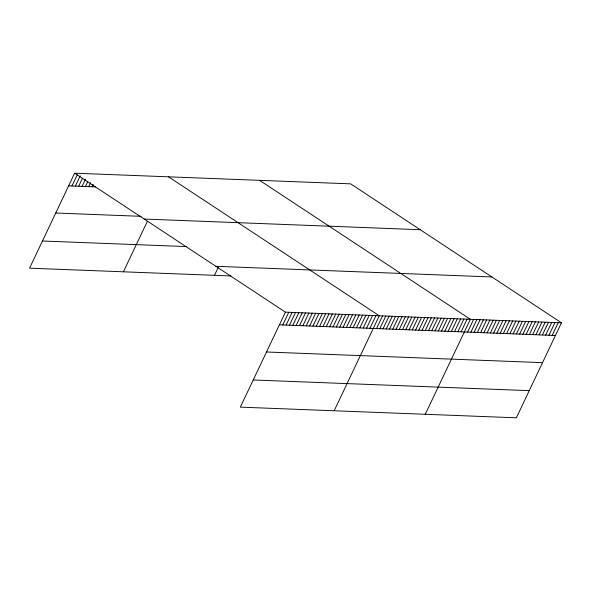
<?xml version="1.0" encoding="UTF-8"?>
<svg xmlns="http://www.w3.org/2000/svg" width="591" height="591" viewBox="0 0 591 591"><rect width="100%" height="100%" fill="white"/><g stroke="black" fill="none" stroke-linecap="round" stroke-linejoin="round"><path stroke-width="0.89" d="M561.45 322.819L285.423 312.151L240.323 407.14L516.349 417.807L561.45 322.819L350.677 183.86L74.651 173.193L29.55 268.181L230.756 275.953M71.991 185.988L77.251 174.906M75.345 186.113L80.228 175.822M78.692 186.246L82.452 178.327M82.046 186.372L85.429 179.25M85.4 186.505L87.653 181.755M88.753 186.638L90.63 182.678M92.1 186.763L93.23 184.392M123.401 271.808L147.373 221.315M214.489 275.325L218.175 267.568M282.764 324.947L288.777 312.284M286.11 325.08L292.124 312.41M289.464 325.205L295.478 312.543M292.818 325.338L298.832 312.669M296.165 325.464L302.178 312.802M299.519 325.597L305.532 312.927M302.873 325.722L308.886 313.06M306.227 325.855L312.24 313.193M309.573 325.988L315.587 313.319M312.927 326.114L318.941 313.452M316.281 326.247L322.294 313.577M319.628 326.372L325.641 313.71M322.981 326.505L328.995 313.836M326.335 326.631L332.349 313.969M329.682 326.764L335.703 314.094M333.036 326.889L339.049 314.227M336.39 327.022L342.403 314.353M339.744 327.148L345.757 314.486M343.09 327.281L349.104 314.611M346.444 327.407L352.458 314.744M349.798 327.54L355.812 314.87M353.145 327.665L359.158 315.003M356.499 327.798L362.512 315.136M359.853 327.931L365.866 315.262M363.206 328.057L369.22 315.395M366.553 328.19L372.566 315.52M369.907 328.315L375.92 315.653M334.166 410.767L379.274 315.779L168.501 176.82M376.511 328.574L382.525 315.904M379.762 328.699L385.775 316.03M383.02 328.825L389.033 316.155M386.27 328.951L392.284 316.281M389.521 329.076L395.542 316.407M392.779 329.202L398.792 316.532M396.029 329.327L402.043 316.658M399.287 329.453L405.3 316.783M402.537 329.579L408.551 316.909M405.788 329.704L411.801 317.035M409.046 329.83L415.059 317.16M412.296 329.955L418.31 317.286M415.547 330.081L421.56 317.411M418.805 330.206L424.818 317.537M422.055 330.332L428.069 317.663M425.306 330.458L431.327 317.795M428.564 330.583L434.577 317.921M431.814 330.709L437.828 318.047M435.072 330.834L441.085 318.172M438.323 330.96L444.336 318.298M441.573 331.086L447.586 318.423M444.831 331.211L450.844 318.549M448.081 331.337L454.095 318.675M451.332 331.462L457.345 318.8M454.59 331.588L460.603 318.926M457.84 331.714L463.854 319.051M461.091 331.839L467.104 319.177M425.254 414.291L470.362 319.303L259.589 180.336M467.599 332.09L473.613 319.428M470.857 332.216L476.871 319.554M474.108 332.341L480.121 319.679M477.358 332.467L483.372 319.805M480.616 332.593L486.629 319.93M483.866 332.718L489.88 320.056M487.117 332.844L493.13 320.182M490.375 332.969L496.388 320.307M493.625 333.095L499.639 320.433M496.876 333.221L502.889 320.558M500.134 333.346L506.147 320.684M503.384 333.472L509.398 320.81M506.642 333.597L512.656 320.935M509.893 333.723L515.906 321.061M513.143 333.849L519.157 321.186M516.401 333.974L522.414 321.312M519.652 334.1L525.665 321.438M522.902 334.225L528.915 321.563M526.16 334.351L532.173 321.689M529.41 334.476L535.424 321.814M532.661 334.609L538.674 321.94M535.919 334.735L541.932 322.065M539.169 334.861L545.183 322.191M542.42 334.986L548.441 322.317M545.678 335.112L551.691 322.442M548.928 335.237L554.942 322.568M552.186 335.363L558.2 322.693M68.637 185.855L95.454 186.896M55.739 213.026L141.212 216.328M144.204 219.047L420.238 229.714M42.449 241.01L186.726 246.587M215.87 266.297L491.897 276.965M279.41 324.821L555.437 335.489M266.511 351.985L542.538 362.652M253.221 379.976L529.248 390.644M74.651 173.193L285.423 312.151"/></g></svg>
